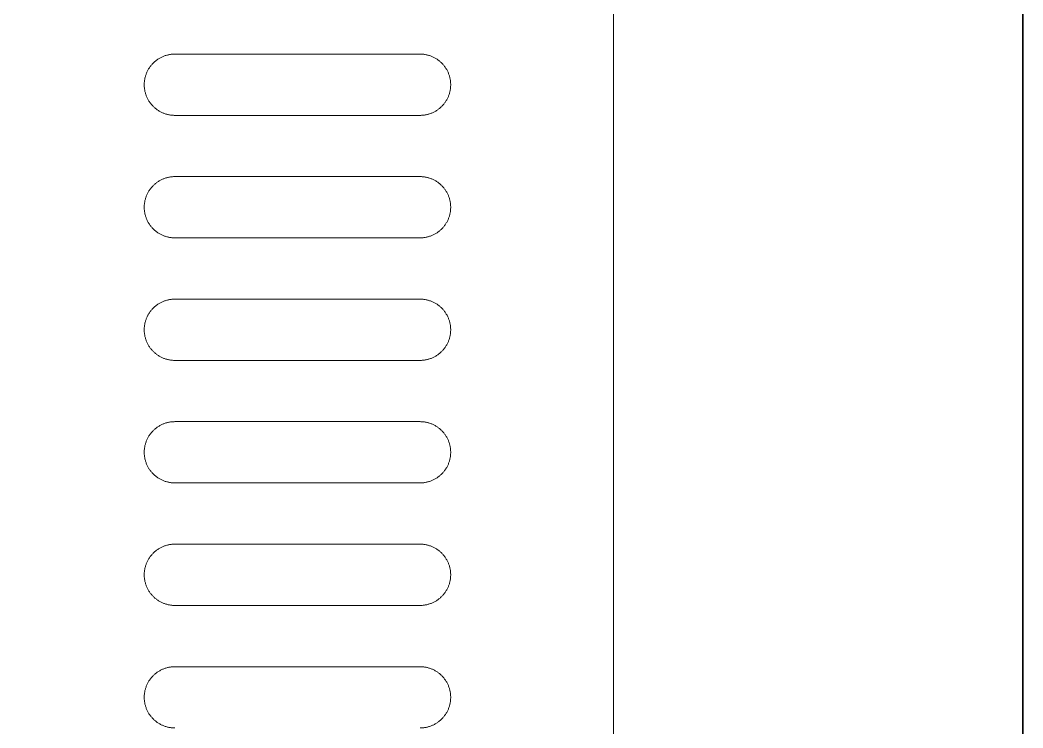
# Model space of a CAD drawing. Header units: millimetres. Extents: x -159872 to 386485, y -250577 to 158966.
# Drawn here: x 159342.6 to 159416.3, y 9089.1 to 9141.1 of the extents above; entities that cross this region are included whole.
import ezdxf

# ---------------------------------------------------------------- set-up
doc = ezdxf.new("R2010")
doc.units = ezdxf.units.MM
doc.header["$PDMODE"] = 1
doc.header["$PDSIZE"] = -2
doc.layers.get('0').update_dxf_attribs({"lineweight": 25})
doc.layers.add('LDS-equipment-kitchen equipment', color=3, linetype='Continuous', lineweight=13)

# ---------------------------------------------------------------- blocks, each defined once
blk = doc.blocks.new('Group-344')
at = {"layer": 'LDS-equipment-kitchen equipment'}
for points in [[(98712.687, 45306.623, 0), (98712.687, 45989.023, 0)], [(98680.487, 45596.073, 0), (98680.432, 45596.072, 0), (98680.377, 45596.07, 0), (98680.322, 45596.067, 0), (98680.267, 45596.062, 0), (98680.212, 45596.056, 0), (98680.157, 45596.049, 0), (98680.102, 45596.04, 0), (98680.048, 45596.03, 0), (98679.994, 45596.018, 0), (98679.94, 45596.006, 0), (98679.887, 45595.992, 0), (98679.834, 45595.976, 0), (98679.781, 45595.96, 0), (98679.729, 45595.942, 0), (98679.677, 45595.922, 0), (98679.626, 45595.902, 0), (98679.575, 45595.88, 0), (98679.525, 45595.857, 0), (98679.476, 45595.833, 0), (98679.427, 45595.807, 0), (98679.378, 45595.781, 0), (98679.33, 45595.753, 0), (98679.283, 45595.724, 0), (98679.237, 45595.694, 0), (98679.192, 45595.663, 0), (98679.147, 45595.63, 0), (98679.103, 45595.597, 0), (98679.06, 45595.562, 0), (98679.018, 45595.527, 0), (98678.976, 45595.49, 0), (98678.936, 45595.453, 0), (98678.896, 45595.414, 0), (98678.858, 45595.375, 0), (98678.82, 45595.334, 0), (98678.783, 45595.293, 0), (98678.748, 45595.251, 0), (98678.713, 45595.207, 0), (98678.68, 45595.163, 0), (98678.648, 45595.119, 0), (98678.616, 45595.073, 0), (98678.586, 45595.027, 0), (98678.557, 45594.98, 0), (98678.529, 45594.932, 0), (98678.503, 45594.884, 0), (98678.477, 45594.835, 0), (98678.453, 45594.785, 0), (98678.43, 45594.735, 0), (98678.408, 45594.684, 0), (98678.388, 45594.633, 0), (98678.369, 45594.581, 0), (98678.351, 45594.529, 0), (98678.334, 45594.476, 0), (98678.319, 45594.423, 0), (98678.305, 45594.37, 0), (98678.292, 45594.316, 0), (98678.28, 45594.262, 0), (98678.27, 45594.208, 0), (98678.262, 45594.153, 0), (98678.254, 45594.099, 0), (98678.248, 45594.044, 0), (98678.243, 45593.989, 0), (98678.24, 45593.934, 0), (98678.238, 45593.878, 0), (98678.237, 45593.823, 0)], [(98698.487, 45596.073, 0), (98680.487, 45596.073, 0)], [(98700.737, 45593.823, 0), (98700.737, 45593.878, 0), (98700.735, 45593.934, 0), (98700.731, 45593.989, 0), (98700.726, 45594.044, 0), (98700.72, 45594.099, 0), (98700.713, 45594.153, 0), (98700.704, 45594.208, 0), (98700.694, 45594.262, 0), (98700.683, 45594.316, 0), (98700.67, 45594.37, 0), (98700.656, 45594.423, 0), (98700.64, 45594.476, 0), (98700.624, 45594.529, 0), (98700.606, 45594.581, 0), (98700.586, 45594.633, 0), (98700.566, 45594.684, 0), (98700.544, 45594.735, 0), (98700.521, 45594.785, 0), (98700.497, 45594.835, 0), (98700.472, 45594.884, 0), (98700.445, 45594.932, 0), (98700.417, 45594.98, 0), (98700.388, 45595.027, 0), (98700.358, 45595.073, 0), (98700.327, 45595.119, 0), (98700.294, 45595.163, 0), (98700.261, 45595.207, 0), (98700.227, 45595.251, 0), (98700.191, 45595.293, 0), (98700.154, 45595.334, 0), (98700.117, 45595.375, 0), (98700.078, 45595.414, 0), (98700.039, 45595.453, 0), (98699.998, 45595.49, 0), (98699.957, 45595.527, 0), (98699.915, 45595.562, 0), (98699.872, 45595.597, 0), (98699.828, 45595.63, 0), (98699.783, 45595.663, 0), (98699.737, 45595.694, 0), (98699.691, 45595.724, 0), (98699.644, 45595.753, 0), (98699.596, 45595.781, 0), (98699.548, 45595.807, 0), (98699.499, 45595.833, 0), (98699.449, 45595.857, 0), (98699.399, 45595.88, 0), (98699.348, 45595.902, 0), (98699.297, 45595.922, 0), (98699.245, 45595.942, 0), (98699.193, 45595.96, 0), (98699.14, 45595.976, 0), (98699.087, 45595.992, 0), (98699.034, 45596.006, 0), (98698.98, 45596.018, 0), (98698.926, 45596.03, 0), (98698.872, 45596.04, 0), (98698.817, 45596.049, 0), (98698.763, 45596.056, 0), (98698.708, 45596.062, 0), (98698.653, 45596.067, 0), (98698.598, 45596.07, 0), (98698.542, 45596.072, 0), (98698.487, 45596.073, 0)], [(98678.237, 45593.823, 0), (98678.238, 45593.768, 0), (98678.24, 45593.713, 0), (98678.243, 45593.658, 0), (98678.248, 45593.603, 0), (98678.254, 45593.548, 0), (98678.262, 45593.493, 0), (98678.27, 45593.439, 0), (98678.28, 45593.384, 0), (98678.292, 45593.33, 0), (98678.305, 45593.276, 0), (98678.319, 45593.223, 0), (98678.334, 45593.17, 0), (98678.351, 45593.117, 0), (98678.369, 45593.065, 0), (98678.388, 45593.013, 0), (98678.408, 45592.962, 0), (98678.43, 45592.911, 0), (98678.453, 45592.861, 0), (98678.477, 45592.812, 0), (98678.503, 45592.763, 0), (98678.529, 45592.714, 0), (98678.557, 45592.666, 0), (98678.586, 45592.619, 0), (98678.616, 45592.573, 0), (98678.648, 45592.528, 0), (98678.68, 45592.483, 0), (98678.713, 45592.439, 0), (98678.748, 45592.396, 0), (98678.783, 45592.354, 0), (98678.82, 45592.312, 0), (98678.858, 45592.272, 0), (98678.896, 45592.232, 0), (98678.936, 45592.194, 0), (98678.976, 45592.156, 0), (98679.018, 45592.119, 0), (98679.06, 45592.084, 0), (98679.103, 45592.049, 0), (98679.147, 45592.016, 0), (98679.192, 45591.984, 0), (98679.237, 45591.952, 0), (98679.283, 45591.922, 0), (98679.33, 45591.893, 0), (98679.378, 45591.865, 0), (98679.427, 45591.839, 0), (98679.476, 45591.813, 0), (98679.525, 45591.789, 0), (98679.575, 45591.766, 0), (98679.626, 45591.744, 0), (98679.677, 45591.724, 0), (98679.729, 45591.705, 0), (98679.781, 45591.687, 0), (98679.834, 45591.67, 0), (98679.887, 45591.655, 0), (98679.94, 45591.641, 0), (98679.994, 45591.628, 0), (98680.048, 45591.616, 0), (98680.102, 45591.606, 0), (98680.157, 45591.598, 0), (98680.212, 45591.59, 0), (98680.267, 45591.584, 0), (98680.322, 45591.579, 0), (98680.377, 45591.576, 0), (98680.432, 45591.574, 0), (98680.487, 45591.573, 0)], [(98698.487, 45591.573, 0), (98698.542, 45591.574, 0), (98698.598, 45591.576, 0), (98698.653, 45591.579, 0), (98698.708, 45591.584, 0), (98698.763, 45591.59, 0), (98698.817, 45591.598, 0), (98698.872, 45591.606, 0), (98698.926, 45591.616, 0), (98698.98, 45591.628, 0), (98699.034, 45591.641, 0), (98699.087, 45591.655, 0), (98699.14, 45591.67, 0), (98699.193, 45591.687, 0), (98699.245, 45591.705, 0), (98699.297, 45591.724, 0), (98699.348, 45591.744, 0), (98699.399, 45591.766, 0), (98699.449, 45591.789, 0), (98699.499, 45591.813, 0), (98699.548, 45591.839, 0), (98699.596, 45591.865, 0), (98699.644, 45591.893, 0), (98699.691, 45591.922, 0), (98699.737, 45591.952, 0), (98699.783, 45591.984, 0), (98699.828, 45592.016, 0), (98699.872, 45592.049, 0), (98699.915, 45592.084, 0), (98699.957, 45592.119, 0), (98699.998, 45592.156, 0), (98700.039, 45592.194, 0), (98700.078, 45592.232, 0), (98700.117, 45592.272, 0), (98700.154, 45592.312, 0), (98700.191, 45592.354, 0), (98700.227, 45592.396, 0), (98700.261, 45592.439, 0), (98700.294, 45592.483, 0), (98700.327, 45592.528, 0), (98700.358, 45592.573, 0), (98700.388, 45592.619, 0), (98700.417, 45592.666, 0), (98700.445, 45592.714, 0), (98700.472, 45592.763, 0), (98700.497, 45592.812, 0), (98700.521, 45592.861, 0), (98700.544, 45592.911, 0), (98700.566, 45592.962, 0), (98700.586, 45593.013, 0), (98700.606, 45593.065, 0), (98700.624, 45593.117, 0), (98700.64, 45593.17, 0), (98700.656, 45593.223, 0), (98700.67, 45593.276, 0), (98700.683, 45593.33, 0), (98700.694, 45593.384, 0), (98700.704, 45593.439, 0), (98700.713, 45593.493, 0), (98700.72, 45593.548, 0), (98700.726, 45593.603, 0), (98700.731, 45593.658, 0), (98700.735, 45593.713, 0), (98700.737, 45593.768, 0), (98700.737, 45593.823, 0)], [(98698.487, 45591.573, 0), (98680.487, 45591.573, 0)], [(98680.487, 45587.073, 0), (98680.432, 45587.072, 0), (98680.377, 45587.07, 0), (98680.322, 45587.067, 0), (98680.267, 45587.062, 0), (98680.212, 45587.056, 0), (98680.157, 45587.049, 0), (98680.102, 45587.04, 0), (98680.048, 45587.03, 0), (98679.994, 45587.018, 0), (98679.94, 45587.006, 0), (98679.887, 45586.992, 0), (98679.834, 45586.976, 0), (98679.781, 45586.96, 0), (98679.729, 45586.942, 0), (98679.677, 45586.922, 0), (98679.626, 45586.902, 0), (98679.575, 45586.88, 0), (98679.525, 45586.857, 0), (98679.476, 45586.833, 0), (98679.427, 45586.807, 0), (98679.378, 45586.781, 0), (98679.33, 45586.753, 0), (98679.283, 45586.724, 0), (98679.237, 45586.694, 0), (98679.192, 45586.663, 0), (98679.147, 45586.63, 0), (98679.103, 45586.597, 0), (98679.06, 45586.562, 0), (98679.018, 45586.527, 0), (98678.976, 45586.49, 0), (98678.936, 45586.453, 0), (98678.896, 45586.414, 0), (98678.858, 45586.375, 0), (98678.82, 45586.334, 0), (98678.783, 45586.293, 0), (98678.748, 45586.251, 0), (98678.713, 45586.207, 0), (98678.68, 45586.163, 0), (98678.648, 45586.119, 0), (98678.616, 45586.073, 0), (98678.586, 45586.027, 0), (98678.557, 45585.98, 0), (98678.529, 45585.932, 0), (98678.503, 45585.884, 0), (98678.477, 45585.835, 0), (98678.453, 45585.785, 0), (98678.43, 45585.735, 0), (98678.408, 45585.684, 0), (98678.388, 45585.633, 0), (98678.369, 45585.581, 0), (98678.351, 45585.529, 0), (98678.334, 45585.476, 0), (98678.319, 45585.423, 0), (98678.305, 45585.37, 0), (98678.292, 45585.316, 0), (98678.28, 45585.262, 0), (98678.27, 45585.208, 0), (98678.262, 45585.153, 0), (98678.254, 45585.099, 0), (98678.248, 45585.044, 0), (98678.243, 45584.989, 0), (98678.24, 45584.934, 0), (98678.238, 45584.878, 0), (98678.237, 45584.823, 0)], [(98698.487, 45587.073, 0), (98680.487, 45587.073, 0)], [(98700.737, 45584.823, 0), (98700.737, 45584.878, 0), (98700.735, 45584.934, 0), (98700.731, 45584.989, 0), (98700.726, 45585.044, 0), (98700.72, 45585.099, 0), (98700.713, 45585.153, 0), (98700.704, 45585.208, 0), (98700.694, 45585.262, 0), (98700.683, 45585.316, 0), (98700.67, 45585.37, 0), (98700.656, 45585.423, 0), (98700.64, 45585.476, 0), (98700.624, 45585.529, 0), (98700.606, 45585.581, 0), (98700.586, 45585.633, 0), (98700.566, 45585.684, 0), (98700.544, 45585.735, 0), (98700.521, 45585.785, 0), (98700.497, 45585.835, 0), (98700.472, 45585.884, 0), (98700.445, 45585.932, 0), (98700.417, 45585.98, 0), (98700.388, 45586.027, 0), (98700.358, 45586.073, 0), (98700.327, 45586.119, 0), (98700.294, 45586.163, 0), (98700.261, 45586.207, 0), (98700.227, 45586.251, 0), (98700.191, 45586.293, 0), (98700.154, 45586.334, 0), (98700.117, 45586.375, 0), (98700.078, 45586.414, 0), (98700.039, 45586.453, 0), (98699.998, 45586.49, 0), (98699.957, 45586.527, 0), (98699.915, 45586.562, 0), (98699.872, 45586.597, 0), (98699.828, 45586.63, 0), (98699.783, 45586.663, 0), (98699.737, 45586.694, 0), (98699.691, 45586.724, 0), (98699.644, 45586.753, 0), (98699.596, 45586.781, 0), (98699.548, 45586.807, 0), (98699.499, 45586.833, 0), (98699.449, 45586.857, 0), (98699.399, 45586.88, 0), (98699.348, 45586.902, 0), (98699.297, 45586.922, 0), (98699.245, 45586.942, 0), (98699.193, 45586.96, 0), (98699.14, 45586.976, 0), (98699.087, 45586.992, 0), (98699.034, 45587.006, 0), (98698.98, 45587.018, 0), (98698.926, 45587.03, 0), (98698.872, 45587.04, 0), (98698.817, 45587.049, 0), (98698.763, 45587.056, 0), (98698.708, 45587.062, 0), (98698.653, 45587.067, 0), (98698.598, 45587.07, 0), (98698.542, 45587.072, 0), (98698.487, 45587.073, 0)], [(98678.237, 45584.823, 0), (98678.238, 45584.768, 0), (98678.24, 45584.713, 0), (98678.243, 45584.658, 0), (98678.248, 45584.603, 0), (98678.254, 45584.548, 0), (98678.262, 45584.493, 0), (98678.27, 45584.438, 0), (98678.28, 45584.384, 0), (98678.292, 45584.33, 0), (98678.305, 45584.276, 0), (98678.319, 45584.223, 0), (98678.334, 45584.17, 0), (98678.351, 45584.117, 0), (98678.369, 45584.065, 0), (98678.388, 45584.013, 0), (98678.408, 45583.962, 0), (98678.43, 45583.911, 0), (98678.453, 45583.861, 0), (98678.477, 45583.811, 0), (98678.503, 45583.762, 0), (98678.529, 45583.714, 0), (98678.557, 45583.666, 0), (98678.586, 45583.619, 0), (98678.616, 45583.573, 0), (98678.648, 45583.528, 0), (98678.68, 45583.483, 0), (98678.713, 45583.439, 0), (98678.748, 45583.396, 0), (98678.783, 45583.353, 0), (98678.82, 45583.312, 0), (98678.858, 45583.272, 0), (98678.896, 45583.232, 0), (98678.936, 45583.194, 0), (98678.976, 45583.156, 0), (98679.018, 45583.119, 0), (98679.06, 45583.084, 0), (98679.103, 45583.049, 0), (98679.147, 45583.016, 0), (98679.192, 45582.984, 0), (98679.237, 45582.952, 0), (98679.283, 45582.922, 0), (98679.33, 45582.893, 0), (98679.378, 45582.865, 0), (98679.427, 45582.839, 0), (98679.476, 45582.813, 0), (98679.525, 45582.789, 0), (98679.575, 45582.766, 0), (98679.626, 45582.744, 0), (98679.677, 45582.724, 0), (98679.729, 45582.705, 0), (98679.781, 45582.687, 0), (98679.834, 45582.67, 0), (98679.887, 45582.655, 0), (98679.94, 45582.641, 0), (98679.994, 45582.628, 0), (98680.048, 45582.616, 0), (98680.102, 45582.606, 0), (98680.157, 45582.597, 0), (98680.212, 45582.59, 0), (98680.267, 45582.584, 0), (98680.322, 45582.579, 0), (98680.377, 45582.576, 0), (98680.432, 45582.574, 0), (98680.487, 45582.573, 0)], [(98698.487, 45582.573, 0), (98698.542, 45582.574, 0), (98698.598, 45582.576, 0), (98698.653, 45582.579, 0), (98698.708, 45582.584, 0), (98698.763, 45582.59, 0), (98698.817, 45582.597, 0), (98698.872, 45582.606, 0), (98698.926, 45582.616, 0), (98698.98, 45582.628, 0), (98699.034, 45582.641, 0), (98699.087, 45582.655, 0), (98699.14, 45582.67, 0), (98699.193, 45582.687, 0), (98699.245, 45582.705, 0), (98699.297, 45582.724, 0), (98699.348, 45582.744, 0), (98699.399, 45582.766, 0), (98699.449, 45582.789, 0), (98699.499, 45582.813, 0), (98699.548, 45582.839, 0), (98699.596, 45582.865, 0), (98699.644, 45582.893, 0), (98699.691, 45582.922, 0), (98699.737, 45582.952, 0), (98699.783, 45582.984, 0), (98699.828, 45583.016, 0), (98699.872, 45583.049, 0), (98699.915, 45583.084, 0), (98699.957, 45583.119, 0), (98699.998, 45583.156, 0), (98700.039, 45583.194, 0), (98700.078, 45583.232, 0), (98700.117, 45583.272, 0), (98700.154, 45583.312, 0), (98700.191, 45583.353, 0), (98700.227, 45583.396, 0), (98700.261, 45583.439, 0), (98700.294, 45583.483, 0), (98700.327, 45583.528, 0), (98700.358, 45583.573, 0), (98700.388, 45583.619, 0), (98700.417, 45583.666, 0), (98700.445, 45583.714, 0), (98700.472, 45583.762, 0), (98700.497, 45583.811, 0), (98700.521, 45583.861, 0), (98700.544, 45583.911, 0), (98700.566, 45583.962, 0), (98700.586, 45584.013, 0), (98700.606, 45584.065, 0), (98700.624, 45584.117, 0), (98700.64, 45584.17, 0), (98700.656, 45584.223, 0), (98700.67, 45584.276, 0), (98700.683, 45584.33, 0), (98700.694, 45584.384, 0), (98700.704, 45584.438, 0), (98700.713, 45584.493, 0), (98700.72, 45584.548, 0), (98700.726, 45584.603, 0), (98700.731, 45584.658, 0), (98700.735, 45584.713, 0), (98700.737, 45584.768, 0), (98700.737, 45584.823, 0)], [(98698.487, 45582.573, 0), (98680.487, 45582.573, 0)], [(98680.487, 45578.073, 0), (98680.432, 45578.073, 0), (98680.377, 45578.07, 0), (98680.322, 45578.067, 0), (98680.267, 45578.062, 0), (98680.212, 45578.056, 0), (98680.157, 45578.049, 0), (98680.102, 45578.04, 0), (98680.048, 45578.03, 0), (98679.994, 45578.019, 0), (98679.94, 45578.006, 0), (98679.887, 45577.992, 0), (98679.834, 45577.976, 0), (98679.781, 45577.96, 0), (98679.729, 45577.942, 0), (98679.677, 45577.922, 0), (98679.626, 45577.902, 0), (98679.575, 45577.88, 0), (98679.525, 45577.857, 0), (98679.476, 45577.833, 0), (98679.427, 45577.808, 0), (98679.378, 45577.781, 0), (98679.33, 45577.753, 0), (98679.283, 45577.724, 0), (98679.237, 45577.694, 0), (98679.192, 45577.663, 0), (98679.147, 45577.63, 0), (98679.103, 45577.597, 0), (98679.06, 45577.562, 0), (98679.018, 45577.527, 0), (98678.976, 45577.49, 0), (98678.936, 45577.453, 0), (98678.896, 45577.414, 0), (98678.858, 45577.375, 0), (98678.82, 45577.334, 0), (98678.783, 45577.293, 0), (98678.748, 45577.251, 0), (98678.713, 45577.207, 0), (98678.68, 45577.164, 0), (98678.648, 45577.119, 0), (98678.616, 45577.073, 0), (98678.586, 45577.027, 0), (98678.557, 45576.98, 0), (98678.529, 45576.932, 0), (98678.503, 45576.884, 0), (98678.477, 45576.835, 0), (98678.453, 45576.785, 0), (98678.43, 45576.735, 0), (98678.408, 45576.684, 0), (98678.388, 45576.633, 0), (98678.369, 45576.581, 0), (98678.351, 45576.529, 0), (98678.334, 45576.476, 0), (98678.319, 45576.423, 0), (98678.305, 45576.37, 0), (98678.292, 45576.316, 0), (98678.28, 45576.262, 0), (98678.27, 45576.208, 0), (98678.262, 45576.153, 0), (98678.254, 45576.099, 0), (98678.248, 45576.044, 0), (98678.243, 45575.989, 0), (98678.24, 45575.934, 0), (98678.238, 45575.878, 0), (98678.237, 45575.823, 0)], [(98698.487, 45578.073, 0), (98680.487, 45578.073, 0)], [(98700.737, 45575.823, 0), (98700.737, 45575.878, 0), (98700.735, 45575.934, 0), (98700.731, 45575.989, 0), (98700.726, 45576.044, 0), (98700.72, 45576.099, 0), (98700.713, 45576.153, 0), (98700.704, 45576.208, 0), (98700.694, 45576.262, 0), (98700.683, 45576.316, 0), (98700.67, 45576.37, 0), (98700.656, 45576.423, 0), (98700.64, 45576.476, 0), (98700.624, 45576.529, 0), (98700.606, 45576.581, 0), (98700.586, 45576.633, 0), (98700.566, 45576.684, 0), (98700.544, 45576.735, 0), (98700.521, 45576.785, 0), (98700.497, 45576.835, 0), (98700.472, 45576.884, 0), (98700.445, 45576.932, 0), (98700.417, 45576.98, 0), (98700.388, 45577.027, 0), (98700.358, 45577.073, 0), (98700.327, 45577.119, 0), (98700.294, 45577.164, 0), (98700.261, 45577.207, 0), (98700.227, 45577.251, 0), (98700.191, 45577.293, 0), (98700.154, 45577.334, 0), (98700.117, 45577.375, 0), (98700.078, 45577.414, 0), (98700.039, 45577.453, 0), (98699.998, 45577.49, 0), (98699.957, 45577.527, 0), (98699.915, 45577.562, 0), (98699.872, 45577.597, 0), (98699.828, 45577.63, 0), (98699.783, 45577.663, 0), (98699.737, 45577.694, 0), (98699.691, 45577.724, 0), (98699.644, 45577.753, 0), (98699.596, 45577.781, 0), (98699.548, 45577.808, 0), (98699.499, 45577.833, 0), (98699.449, 45577.857, 0), (98699.399, 45577.88, 0), (98699.348, 45577.902, 0), (98699.297, 45577.922, 0), (98699.245, 45577.942, 0), (98699.193, 45577.96, 0), (98699.14, 45577.976, 0), (98699.087, 45577.992, 0), (98699.034, 45578.006, 0), (98698.98, 45578.019, 0), (98698.926, 45578.03, 0), (98698.872, 45578.04, 0), (98698.817, 45578.049, 0), (98698.763, 45578.056, 0), (98698.708, 45578.062, 0), (98698.653, 45578.067, 0), (98698.598, 45578.07, 0), (98698.542, 45578.073, 0), (98698.487, 45578.073, 0)], [(98678.237, 45575.823, 0), (98678.238, 45575.768, 0), (98678.24, 45575.713, 0), (98678.243, 45575.658, 0), (98678.248, 45575.603, 0), (98678.254, 45575.548, 0), (98678.262, 45575.493, 0), (98678.27, 45575.439, 0), (98678.28, 45575.384, 0), (98678.292, 45575.33, 0), (98678.305, 45575.276, 0), (98678.319, 45575.223, 0), (98678.334, 45575.17, 0), (98678.351, 45575.117, 0), (98678.369, 45575.065, 0), (98678.388, 45575.013, 0), (98678.408, 45574.962, 0), (98678.43, 45574.911, 0), (98678.453, 45574.861, 0), (98678.477, 45574.812, 0), (98678.503, 45574.763, 0), (98678.529, 45574.714, 0), (98678.557, 45574.666, 0), (98678.586, 45574.619, 0), (98678.616, 45574.573, 0), (98678.648, 45574.528, 0), (98678.68, 45574.483, 0), (98678.713, 45574.439, 0), (98678.748, 45574.396, 0), (98678.783, 45574.354, 0), (98678.82, 45574.312, 0), (98678.858, 45574.272, 0), (98678.896, 45574.232, 0), (98678.936, 45574.194, 0), (98678.976, 45574.156, 0), (98679.018, 45574.119, 0), (98679.06, 45574.084, 0), (98679.103, 45574.049, 0), (98679.147, 45574.016, 0), (98679.192, 45573.984, 0), (98679.237, 45573.952, 0), (98679.283, 45573.922, 0), (98679.33, 45573.893, 0), (98679.378, 45573.865, 0), (98679.427, 45573.839, 0), (98679.476, 45573.813, 0), (98679.525, 45573.789, 0), (98679.575, 45573.766, 0), (98679.626, 45573.744, 0), (98679.677, 45573.724, 0), (98679.729, 45573.705, 0), (98679.781, 45573.687, 0), (98679.834, 45573.67, 0), (98679.887, 45573.655, 0), (98679.94, 45573.641, 0), (98679.994, 45573.628, 0), (98680.048, 45573.616, 0), (98680.102, 45573.606, 0), (98680.157, 45573.598, 0), (98680.212, 45573.59, 0), (98680.267, 45573.584, 0), (98680.322, 45573.579, 0), (98680.377, 45573.576, 0), (98680.432, 45573.574, 0), (98680.487, 45573.573, 0)], [(98698.487, 45573.573, 0), (98698.542, 45573.574, 0), (98698.598, 45573.576, 0), (98698.653, 45573.579, 0), (98698.708, 45573.584, 0), (98698.763, 45573.59, 0), (98698.817, 45573.598, 0), (98698.872, 45573.606, 0), (98698.926, 45573.616, 0), (98698.98, 45573.628, 0), (98699.034, 45573.641, 0), (98699.087, 45573.655, 0), (98699.14, 45573.67, 0), (98699.193, 45573.687, 0), (98699.245, 45573.705, 0), (98699.297, 45573.724, 0), (98699.348, 45573.744, 0), (98699.399, 45573.766, 0), (98699.449, 45573.789, 0), (98699.499, 45573.813, 0), (98699.548, 45573.839, 0), (98699.596, 45573.865, 0), (98699.644, 45573.893, 0), (98699.691, 45573.922, 0), (98699.737, 45573.952, 0), (98699.783, 45573.984, 0), (98699.828, 45574.016, 0), (98699.872, 45574.049, 0), (98699.915, 45574.084, 0), (98699.957, 45574.119, 0), (98699.998, 45574.156, 0), (98700.039, 45574.194, 0), (98700.078, 45574.232, 0), (98700.117, 45574.272, 0), (98700.154, 45574.312, 0), (98700.191, 45574.354, 0), (98700.227, 45574.396, 0), (98700.261, 45574.439, 0), (98700.294, 45574.483, 0), (98700.327, 45574.528, 0), (98700.358, 45574.573, 0), (98700.388, 45574.619, 0), (98700.417, 45574.666, 0), (98700.445, 45574.714, 0), (98700.472, 45574.763, 0), (98700.497, 45574.812, 0), (98700.521, 45574.861, 0), (98700.544, 45574.911, 0), (98700.566, 45574.962, 0), (98700.586, 45575.013, 0), (98700.606, 45575.065, 0), (98700.624, 45575.117, 0), (98700.64, 45575.17, 0), (98700.656, 45575.223, 0), (98700.67, 45575.276, 0), (98700.683, 45575.33, 0), (98700.694, 45575.384, 0), (98700.704, 45575.439, 0), (98700.713, 45575.493, 0), (98700.72, 45575.548, 0), (98700.726, 45575.603, 0), (98700.731, 45575.658, 0), (98700.735, 45575.713, 0), (98700.737, 45575.768, 0), (98700.737, 45575.823, 0)], [(98698.487, 45573.573, 0), (98680.487, 45573.573, 0)], [(98680.487, 45569.073, 0), (98680.432, 45569.072, 0), (98680.377, 45569.07, 0), (98680.322, 45569.067, 0), (98680.267, 45569.062, 0), (98680.212, 45569.056, 0), (98680.157, 45569.049, 0), (98680.102, 45569.04, 0), (98680.048, 45569.03, 0), (98679.994, 45569.018, 0), (98679.94, 45569.006, 0), (98679.887, 45568.992, 0), (98679.834, 45568.976, 0), (98679.781, 45568.96, 0), (98679.729, 45568.942, 0), (98679.677, 45568.922, 0), (98679.626, 45568.902, 0), (98679.575, 45568.88, 0), (98679.525, 45568.857, 0), (98679.476, 45568.833, 0), (98679.427, 45568.807, 0), (98679.378, 45568.781, 0), (98679.33, 45568.753, 0), (98679.283, 45568.724, 0), (98679.237, 45568.694, 0), (98679.192, 45568.663, 0), (98679.147, 45568.63, 0), (98679.103, 45568.597, 0), (98679.06, 45568.562, 0), (98679.018, 45568.527, 0), (98678.976, 45568.49, 0), (98678.936, 45568.453, 0), (98678.896, 45568.414, 0), (98678.858, 45568.375, 0), (98678.82, 45568.334, 0), (98678.783, 45568.293, 0), (98678.748, 45568.251, 0), (98678.713, 45568.207, 0), (98678.68, 45568.163, 0), (98678.648, 45568.119, 0), (98678.616, 45568.073, 0), (98678.586, 45568.027, 0), (98678.557, 45567.98, 0), (98678.529, 45567.932, 0), (98678.503, 45567.884, 0), (98678.477, 45567.835, 0), (98678.453, 45567.785, 0), (98678.43, 45567.735, 0), (98678.408, 45567.684, 0), (98678.388, 45567.633, 0), (98678.369, 45567.581, 0), (98678.351, 45567.529, 0), (98678.334, 45567.476, 0), (98678.319, 45567.423, 0), (98678.305, 45567.37, 0), (98678.292, 45567.316, 0), (98678.28, 45567.262, 0), (98678.27, 45567.208, 0), (98678.262, 45567.153, 0), (98678.254, 45567.099, 0), (98678.248, 45567.044, 0), (98678.243, 45566.989, 0), (98678.24, 45566.934, 0), (98678.238, 45566.878, 0), (98678.237, 45566.823, 0)], [(98698.487, 45569.073, 0), (98680.487, 45569.073, 0)], [(98700.737, 45566.823, 0), (98700.737, 45566.878, 0), (98700.735, 45566.934, 0), (98700.731, 45566.989, 0), (98700.726, 45567.044, 0), (98700.72, 45567.099, 0), (98700.713, 45567.153, 0), (98700.704, 45567.208, 0), (98700.694, 45567.262, 0), (98700.683, 45567.316, 0), (98700.67, 45567.37, 0), (98700.656, 45567.423, 0), (98700.64, 45567.476, 0), (98700.624, 45567.529, 0), (98700.606, 45567.581, 0), (98700.586, 45567.633, 0), (98700.566, 45567.684, 0), (98700.544, 45567.735, 0), (98700.521, 45567.785, 0), (98700.497, 45567.835, 0), (98700.472, 45567.884, 0), (98700.445, 45567.932, 0), (98700.417, 45567.98, 0), (98700.388, 45568.027, 0), (98700.358, 45568.073, 0), (98700.327, 45568.119, 0), (98700.294, 45568.163, 0), (98700.261, 45568.207, 0), (98700.227, 45568.251, 0), (98700.191, 45568.293, 0), (98700.154, 45568.334, 0), (98700.117, 45568.375, 0), (98700.078, 45568.414, 0), (98700.039, 45568.453, 0), (98699.998, 45568.49, 0), (98699.957, 45568.527, 0), (98699.915, 45568.562, 0), (98699.872, 45568.597, 0), (98699.828, 45568.63, 0), (98699.783, 45568.663, 0), (98699.737, 45568.694, 0), (98699.691, 45568.724, 0), (98699.644, 45568.753, 0), (98699.596, 45568.781, 0), (98699.548, 45568.807, 0), (98699.499, 45568.833, 0), (98699.449, 45568.857, 0), (98699.399, 45568.88, 0), (98699.348, 45568.902, 0), (98699.297, 45568.922, 0), (98699.245, 45568.942, 0), (98699.193, 45568.96, 0), (98699.14, 45568.976, 0), (98699.087, 45568.992, 0), (98699.034, 45569.006, 0), (98698.98, 45569.018, 0), (98698.926, 45569.03, 0), (98698.872, 45569.04, 0), (98698.817, 45569.049, 0), (98698.763, 45569.056, 0), (98698.708, 45569.062, 0), (98698.653, 45569.067, 0), (98698.598, 45569.07, 0), (98698.542, 45569.072, 0), (98698.487, 45569.073, 0)], [(98678.237, 45566.823, 0), (98678.238, 45566.768, 0), (98678.24, 45566.713, 0), (98678.243, 45566.658, 0), (98678.248, 45566.603, 0), (98678.254, 45566.548, 0), (98678.262, 45566.493, 0), (98678.27, 45566.438, 0), (98678.28, 45566.384, 0), (98678.292, 45566.33, 0), (98678.305, 45566.276, 0), (98678.319, 45566.223, 0), (98678.334, 45566.17, 0), (98678.351, 45566.117, 0), (98678.369, 45566.065, 0), (98678.388, 45566.013, 0), (98678.408, 45565.962, 0), (98678.43, 45565.911, 0), (98678.453, 45565.861, 0), (98678.477, 45565.812, 0), (98678.503, 45565.763, 0), (98678.529, 45565.714, 0), (98678.557, 45565.666, 0), (98678.586, 45565.619, 0), (98678.616, 45565.573, 0), (98678.648, 45565.528, 0), (98678.68, 45565.483, 0), (98678.713, 45565.439, 0), (98678.748, 45565.396, 0), (98678.783, 45565.354, 0), (98678.82, 45565.312, 0), (98678.858, 45565.272, 0), (98678.896, 45565.232, 0), (98678.936, 45565.194, 0), (98678.976, 45565.156, 0), (98679.018, 45565.119, 0), (98679.06, 45565.084, 0), (98679.103, 45565.049, 0), (98679.147, 45565.016, 0), (98679.192, 45564.984, 0), (98679.237, 45564.952, 0), (98679.283, 45564.922, 0), (98679.33, 45564.893, 0), (98679.378, 45564.865, 0), (98679.427, 45564.839, 0), (98679.476, 45564.813, 0), (98679.525, 45564.789, 0), (98679.575, 45564.766, 0), (98679.626, 45564.744, 0), (98679.677, 45564.724, 0), (98679.729, 45564.705, 0), (98679.781, 45564.687, 0), (98679.834, 45564.67, 0), (98679.887, 45564.655, 0), (98679.94, 45564.641, 0), (98679.994, 45564.628, 0), (98680.048, 45564.616, 0), (98680.102, 45564.606, 0), (98680.157, 45564.597, 0), (98680.212, 45564.59, 0), (98680.267, 45564.584, 0), (98680.322, 45564.579, 0), (98680.377, 45564.576, 0), (98680.432, 45564.574, 0), (98680.487, 45564.573, 0)], [(98698.487, 45564.573, 0), (98698.542, 45564.574, 0), (98698.598, 45564.576, 0), (98698.653, 45564.579, 0), (98698.708, 45564.584, 0), (98698.763, 45564.59, 0), (98698.817, 45564.597, 0), (98698.872, 45564.606, 0), (98698.926, 45564.616, 0), (98698.98, 45564.628, 0), (98699.034, 45564.641, 0), (98699.087, 45564.655, 0), (98699.14, 45564.67, 0), (98699.193, 45564.687, 0), (98699.245, 45564.705, 0), (98699.297, 45564.724, 0), (98699.348, 45564.744, 0), (98699.399, 45564.766, 0), (98699.449, 45564.789, 0), (98699.499, 45564.813, 0), (98699.548, 45564.839, 0), (98699.596, 45564.865, 0), (98699.644, 45564.893, 0), (98699.691, 45564.922, 0), (98699.737, 45564.952, 0), (98699.783, 45564.984, 0), (98699.828, 45565.016, 0), (98699.872, 45565.049, 0), (98699.915, 45565.084, 0), (98699.957, 45565.119, 0), (98699.998, 45565.156, 0), (98700.039, 45565.194, 0), (98700.078, 45565.232, 0), (98700.117, 45565.272, 0), (98700.154, 45565.312, 0), (98700.191, 45565.354, 0), (98700.227, 45565.396, 0), (98700.261, 45565.439, 0), (98700.294, 45565.483, 0), (98700.327, 45565.528, 0), (98700.358, 45565.573, 0), (98700.388, 45565.619, 0), (98700.417, 45565.666, 0), (98700.445, 45565.714, 0), (98700.472, 45565.763, 0), (98700.497, 45565.812, 0), (98700.521, 45565.861, 0), (98700.544, 45565.911, 0), (98700.566, 45565.962, 0), (98700.586, 45566.013, 0), (98700.606, 45566.065, 0), (98700.624, 45566.117, 0), (98700.64, 45566.17, 0), (98700.656, 45566.223, 0), (98700.67, 45566.276, 0), (98700.683, 45566.33, 0), (98700.694, 45566.384, 0), (98700.704, 45566.438, 0), (98700.713, 45566.493, 0), (98700.72, 45566.548, 0), (98700.726, 45566.603, 0), (98700.731, 45566.658, 0), (98700.735, 45566.713, 0), (98700.737, 45566.768, 0), (98700.737, 45566.823, 0)], [(98698.487, 45564.573, 0), (98680.487, 45564.573, 0)], [(98680.487, 45560.073, 0), (98680.432, 45560.072, 0), (98680.377, 45560.07, 0), (98680.322, 45560.067, 0), (98680.267, 45560.062, 0), (98680.212, 45560.056, 0), (98680.157, 45560.049, 0), (98680.102, 45560.04, 0), (98680.048, 45560.03, 0), (98679.994, 45560.018, 0), (98679.94, 45560.006, 0), (98679.887, 45559.992, 0), (98679.834, 45559.976, 0), (98679.781, 45559.96, 0), (98679.729, 45559.942, 0), (98679.677, 45559.922, 0), (98679.626, 45559.902, 0), (98679.575, 45559.88, 0), (98679.525, 45559.857, 0), (98679.476, 45559.833, 0), (98679.427, 45559.807, 0), (98679.378, 45559.781, 0), (98679.33, 45559.753, 0), (98679.283, 45559.724, 0), (98679.237, 45559.694, 0), (98679.192, 45559.663, 0), (98679.147, 45559.63, 0), (98679.103, 45559.597, 0), (98679.06, 45559.562, 0), (98679.018, 45559.527, 0), (98678.976, 45559.49, 0), (98678.936, 45559.453, 0), (98678.896, 45559.414, 0), (98678.858, 45559.375, 0), (98678.82, 45559.334, 0), (98678.783, 45559.293, 0), (98678.748, 45559.25, 0), (98678.713, 45559.207, 0), (98678.68, 45559.163, 0), (98678.648, 45559.119, 0), (98678.616, 45559.073, 0), (98678.586, 45559.027, 0), (98678.557, 45558.98, 0), (98678.529, 45558.932, 0), (98678.503, 45558.884, 0), (98678.477, 45558.835, 0), (98678.453, 45558.785, 0), (98678.43, 45558.735, 0), (98678.408, 45558.684, 0), (98678.388, 45558.633, 0), (98678.369, 45558.581, 0), (98678.351, 45558.529, 0), (98678.334, 45558.476, 0), (98678.319, 45558.423, 0), (98678.305, 45558.37, 0), (98678.292, 45558.316, 0), (98678.28, 45558.262, 0), (98678.27, 45558.208, 0), (98678.262, 45558.153, 0), (98678.254, 45558.099, 0), (98678.248, 45558.044, 0), (98678.243, 45557.989, 0), (98678.24, 45557.934, 0), (98678.238, 45557.878, 0), (98678.237, 45557.823, 0)], [(98698.487, 45560.073, 0), (98680.487, 45560.073, 0)], [(98700.737, 45557.823, 0), (98700.737, 45557.878, 0), (98700.735, 45557.934, 0), (98700.731, 45557.989, 0), (98700.726, 45558.044, 0), (98700.72, 45558.099, 0), (98700.713, 45558.153, 0), (98700.704, 45558.208, 0), (98700.694, 45558.262, 0), (98700.683, 45558.316, 0), (98700.67, 45558.37, 0), (98700.656, 45558.423, 0), (98700.64, 45558.476, 0), (98700.624, 45558.529, 0), (98700.606, 45558.581, 0), (98700.586, 45558.633, 0), (98700.566, 45558.684, 0), (98700.544, 45558.735, 0), (98700.521, 45558.785, 0), (98700.497, 45558.835, 0), (98700.472, 45558.884, 0), (98700.445, 45558.932, 0), (98700.417, 45558.98, 0), (98700.388, 45559.027, 0), (98700.358, 45559.073, 0), (98700.327, 45559.119, 0), (98700.294, 45559.163, 0), (98700.261, 45559.207, 0), (98700.227, 45559.25, 0), (98700.191, 45559.293, 0), (98700.154, 45559.334, 0), (98700.117, 45559.375, 0), (98700.078, 45559.414, 0), (98700.039, 45559.453, 0), (98699.998, 45559.49, 0), (98699.957, 45559.527, 0), (98699.915, 45559.562, 0), (98699.872, 45559.597, 0), (98699.828, 45559.63, 0), (98699.783, 45559.663, 0), (98699.737, 45559.694, 0), (98699.691, 45559.724, 0), (98699.644, 45559.753, 0), (98699.596, 45559.781, 0), (98699.548, 45559.807, 0), (98699.499, 45559.833, 0), (98699.449, 45559.857, 0), (98699.399, 45559.88, 0), (98699.348, 45559.902, 0), (98699.297, 45559.922, 0), (98699.245, 45559.942, 0), (98699.193, 45559.96, 0), (98699.14, 45559.976, 0), (98699.087, 45559.992, 0), (98699.034, 45560.006, 0), (98698.98, 45560.018, 0), (98698.926, 45560.03, 0), (98698.872, 45560.04, 0), (98698.817, 45560.049, 0), (98698.763, 45560.056, 0), (98698.708, 45560.062, 0), (98698.653, 45560.067, 0), (98698.598, 45560.07, 0), (98698.542, 45560.072, 0), (98698.487, 45560.073, 0)], [(98678.237, 45557.823, 0), (98678.238, 45557.768, 0), (98678.24, 45557.713, 0), (98678.243, 45557.658, 0), (98678.248, 45557.603, 0), (98678.254, 45557.548, 0), (98678.262, 45557.493, 0), (98678.27, 45557.438, 0), (98678.28, 45557.384, 0), (98678.292, 45557.33, 0), (98678.305, 45557.276, 0), (98678.319, 45557.223, 0), (98678.334, 45557.17, 0), (98678.351, 45557.117, 0), (98678.369, 45557.065, 0), (98678.388, 45557.013, 0), (98678.408, 45556.962, 0), (98678.43, 45556.911, 0), (98678.453, 45556.861, 0), (98678.477, 45556.811, 0), (98678.503, 45556.762, 0), (98678.529, 45556.714, 0), (98678.557, 45556.666, 0), (98678.586, 45556.619, 0), (98678.616, 45556.573, 0), (98678.648, 45556.528, 0), (98678.68, 45556.483, 0), (98678.713, 45556.439, 0), (98678.748, 45556.396, 0), (98678.783, 45556.353, 0), (98678.82, 45556.312, 0), (98678.858, 45556.272, 0), (98678.896, 45556.232, 0), (98678.936, 45556.194, 0), (98678.976, 45556.156, 0), (98679.018, 45556.119, 0), (98679.06, 45556.084, 0), (98679.103, 45556.049, 0), (98679.147, 45556.016, 0), (98679.192, 45555.984, 0), (98679.237, 45555.952, 0), (98679.283, 45555.922, 0), (98679.33, 45555.893, 0), (98679.378, 45555.865, 0), (98679.427, 45555.839, 0), (98679.476, 45555.813, 0), (98679.525, 45555.789, 0), (98679.575, 45555.766, 0), (98679.626, 45555.744, 0), (98679.677, 45555.724, 0), (98679.729, 45555.705, 0), (98679.781, 45555.687, 0), (98679.834, 45555.67, 0), (98679.887, 45555.655, 0), (98679.94, 45555.641, 0), (98679.994, 45555.628, 0), (98680.048, 45555.616, 0), (98680.102, 45555.606, 0), (98680.157, 45555.597, 0), (98680.212, 45555.59, 0), (98680.267, 45555.584, 0), (98680.322, 45555.579, 0), (98680.377, 45555.576, 0), (98680.432, 45555.574, 0), (98680.487, 45555.573, 0)], [(98698.487, 45555.573, 0), (98698.542, 45555.574, 0), (98698.598, 45555.576, 0), (98698.653, 45555.579, 0), (98698.708, 45555.584, 0), (98698.763, 45555.59, 0), (98698.817, 45555.597, 0), (98698.872, 45555.606, 0), (98698.926, 45555.616, 0), (98698.98, 45555.628, 0), (98699.034, 45555.641, 0), (98699.087, 45555.655, 0), (98699.14, 45555.67, 0), (98699.193, 45555.687, 0), (98699.245, 45555.705, 0), (98699.297, 45555.724, 0), (98699.348, 45555.744, 0), (98699.399, 45555.766, 0), (98699.449, 45555.789, 0), (98699.499, 45555.813, 0), (98699.548, 45555.839, 0), (98699.596, 45555.865, 0), (98699.644, 45555.893, 0), (98699.691, 45555.922, 0), (98699.737, 45555.952, 0), (98699.783, 45555.984, 0), (98699.828, 45556.016, 0), (98699.872, 45556.049, 0), (98699.915, 45556.084, 0), (98699.957, 45556.119, 0), (98699.998, 45556.156, 0), (98700.039, 45556.194, 0), (98700.078, 45556.232, 0), (98700.117, 45556.272, 0), (98700.154, 45556.312, 0), (98700.191, 45556.353, 0), (98700.227, 45556.396, 0), (98700.261, 45556.439, 0), (98700.294, 45556.483, 0), (98700.327, 45556.528, 0), (98700.358, 45556.573, 0), (98700.388, 45556.619, 0), (98700.417, 45556.666, 0), (98700.445, 45556.714, 0), (98700.472, 45556.762, 0), (98700.497, 45556.811, 0), (98700.521, 45556.861, 0), (98700.544, 45556.911, 0), (98700.566, 45556.962, 0), (98700.586, 45557.013, 0), (98700.606, 45557.065, 0), (98700.624, 45557.117, 0), (98700.64, 45557.17, 0), (98700.656, 45557.223, 0), (98700.67, 45557.276, 0), (98700.683, 45557.33, 0), (98700.694, 45557.384, 0), (98700.704, 45557.438, 0), (98700.713, 45557.493, 0), (98700.72, 45557.548, 0), (98700.726, 45557.603, 0), (98700.731, 45557.658, 0), (98700.735, 45557.713, 0), (98700.737, 45557.768, 0), (98700.737, 45557.823, 0)], [(98698.487, 45555.573, 0), (98680.487, 45555.573, 0)], [(98680.487, 45551.073, 0), (98680.432, 45551.072, 0), (98680.377, 45551.07, 0), (98680.322, 45551.067, 0), (98680.267, 45551.062, 0), (98680.212, 45551.056, 0), (98680.157, 45551.049, 0), (98680.102, 45551.04, 0), (98680.048, 45551.03, 0), (98679.994, 45551.018, 0), (98679.94, 45551.006, 0), (98679.887, 45550.992, 0), (98679.834, 45550.976, 0), (98679.781, 45550.96, 0), (98679.729, 45550.942, 0), (98679.677, 45550.922, 0), (98679.626, 45550.902, 0), (98679.575, 45550.88, 0), (98679.525, 45550.857, 0), (98679.476, 45550.833, 0), (98679.427, 45550.807, 0), (98679.378, 45550.781, 0), (98679.33, 45550.753, 0), (98679.283, 45550.724, 0), (98679.237, 45550.694, 0), (98679.192, 45550.663, 0), (98679.147, 45550.63, 0), (98679.103, 45550.597, 0), (98679.06, 45550.562, 0), (98679.018, 45550.527, 0), (98678.976, 45550.49, 0), (98678.936, 45550.453, 0), (98678.896, 45550.414, 0), (98678.858, 45550.375, 0), (98678.82, 45550.334, 0), (98678.783, 45550.293, 0), (98678.748, 45550.251, 0), (98678.713, 45550.207, 0), (98678.68, 45550.163, 0), (98678.648, 45550.119, 0), (98678.616, 45550.073, 0), (98678.586, 45550.027, 0), (98678.557, 45549.98, 0), (98678.529, 45549.932, 0), (98678.503, 45549.884, 0), (98678.477, 45549.835, 0), (98678.453, 45549.785, 0), (98678.43, 45549.735, 0), (98678.408, 45549.684, 0), (98678.388, 45549.633, 0), (98678.369, 45549.581, 0), (98678.351, 45549.529, 0), (98678.334, 45549.476, 0), (98678.319, 45549.423, 0), (98678.305, 45549.37, 0), (98678.292, 45549.316, 0), (98678.28, 45549.262, 0), (98678.27, 45549.208, 0), (98678.262, 45549.153, 0), (98678.254, 45549.099, 0), (98678.248, 45549.044, 0), (98678.243, 45548.989, 0), (98678.24, 45548.934, 0), (98678.238, 45548.878, 0), (98678.237, 45548.823, 0)], [(98698.487, 45551.073, 0), (98680.487, 45551.073, 0)], [(98700.737, 45548.823, 0), (98700.737, 45548.878, 0), (98700.735, 45548.934, 0), (98700.731, 45548.989, 0), (98700.726, 45549.044, 0), (98700.72, 45549.099, 0), (98700.713, 45549.153, 0), (98700.704, 45549.208, 0), (98700.694, 45549.262, 0), (98700.683, 45549.316, 0), (98700.67, 45549.37, 0), (98700.656, 45549.423, 0), (98700.64, 45549.476, 0), (98700.624, 45549.529, 0), (98700.606, 45549.581, 0), (98700.586, 45549.633, 0), (98700.566, 45549.684, 0), (98700.544, 45549.735, 0), (98700.521, 45549.785, 0), (98700.497, 45549.835, 0), (98700.472, 45549.884, 0), (98700.445, 45549.932, 0), (98700.417, 45549.98, 0), (98700.388, 45550.027, 0), (98700.358, 45550.073, 0), (98700.327, 45550.119, 0), (98700.294, 45550.163, 0), (98700.261, 45550.207, 0), (98700.227, 45550.251, 0), (98700.191, 45550.293, 0), (98700.154, 45550.334, 0), (98700.117, 45550.375, 0), (98700.078, 45550.414, 0), (98700.039, 45550.453, 0), (98699.998, 45550.49, 0), (98699.957, 45550.527, 0), (98699.915, 45550.562, 0), (98699.872, 45550.597, 0), (98699.828, 45550.63, 0), (98699.783, 45550.663, 0), (98699.737, 45550.694, 0), (98699.691, 45550.724, 0), (98699.644, 45550.753, 0), (98699.596, 45550.781, 0), (98699.548, 45550.807, 0), (98699.499, 45550.833, 0), (98699.449, 45550.857, 0), (98699.399, 45550.88, 0), (98699.348, 45550.902, 0), (98699.297, 45550.922, 0), (98699.245, 45550.942, 0), (98699.193, 45550.96, 0), (98699.14, 45550.976, 0), (98699.087, 45550.992, 0), (98699.034, 45551.006, 0), (98698.98, 45551.018, 0), (98698.926, 45551.03, 0), (98698.872, 45551.04, 0), (98698.817, 45551.049, 0), (98698.763, 45551.056, 0), (98698.708, 45551.062, 0), (98698.653, 45551.067, 0), (98698.598, 45551.07, 0), (98698.542, 45551.072, 0), (98698.487, 45551.073, 0)], [(98678.237, 45548.823, 0), (98678.238, 45548.768, 0), (98678.24, 45548.713, 0), (98678.243, 45548.658, 0), (98678.248, 45548.603, 0), (98678.254, 45548.548, 0), (98678.262, 45548.493, 0), (98678.27, 45548.439, 0), (98678.28, 45548.384, 0), (98678.292, 45548.33, 0), (98678.305, 45548.276, 0), (98678.319, 45548.223, 0), (98678.334, 45548.17, 0), (98678.351, 45548.117, 0), (98678.369, 45548.065, 0), (98678.388, 45548.013, 0), (98678.408, 45547.962, 0), (98678.43, 45547.911, 0), (98678.453, 45547.861, 0), (98678.477, 45547.812, 0), (98678.503, 45547.763, 0), (98678.529, 45547.714, 0), (98678.557, 45547.666, 0), (98678.586, 45547.619, 0), (98678.616, 45547.573, 0), (98678.648, 45547.528, 0), (98678.68, 45547.483, 0), (98678.713, 45547.439, 0), (98678.748, 45547.396, 0), (98678.783, 45547.354, 0), (98678.82, 45547.312, 0), (98678.858, 45547.272, 0), (98678.896, 45547.232, 0), (98678.936, 45547.194, 0), (98678.976, 45547.156, 0), (98679.018, 45547.119, 0), (98679.06, 45547.084, 0), (98679.103, 45547.049, 0), (98679.147, 45547.016, 0), (98679.192, 45546.984, 0), (98679.237, 45546.952, 0), (98679.283, 45546.922, 0), (98679.33, 45546.893, 0), (98679.378, 45546.865, 0), (98679.427, 45546.839, 0), (98679.476, 45546.813, 0), (98679.525, 45546.789, 0), (98679.575, 45546.766, 0), (98679.626, 45546.744, 0), (98679.677, 45546.724, 0), (98679.729, 45546.705, 0), (98679.781, 45546.687, 0), (98679.834, 45546.67, 0), (98679.887, 45546.655, 0), (98679.94, 45546.641, 0), (98679.994, 45546.628, 0), (98680.048, 45546.616, 0), (98680.102, 45546.606, 0), (98680.157, 45546.598, 0), (98680.212, 45546.59, 0), (98680.267, 45546.584, 0), (98680.322, 45546.579, 0), (98680.377, 45546.576, 0), (98680.432, 45546.574, 0), (98680.487, 45546.573, 0)], [(98698.487, 45546.573, 0), (98698.542, 45546.574, 0), (98698.598, 45546.576, 0), (98698.653, 45546.579, 0), (98698.708, 45546.584, 0), (98698.763, 45546.59, 0), (98698.817, 45546.598, 0), (98698.872, 45546.606, 0), (98698.926, 45546.616, 0), (98698.98, 45546.628, 0), (98699.034, 45546.641, 0), (98699.087, 45546.655, 0), (98699.14, 45546.67, 0), (98699.193, 45546.687, 0), (98699.245, 45546.705, 0), (98699.297, 45546.724, 0), (98699.348, 45546.744, 0), (98699.399, 45546.766, 0), (98699.449, 45546.789, 0), (98699.499, 45546.813, 0), (98699.548, 45546.839, 0), (98699.596, 45546.865, 0), (98699.644, 45546.893, 0), (98699.691, 45546.922, 0), (98699.737, 45546.952, 0), (98699.783, 45546.984, 0), (98699.828, 45547.016, 0), (98699.872, 45547.049, 0), (98699.915, 45547.084, 0), (98699.957, 45547.119, 0), (98699.998, 45547.156, 0), (98700.039, 45547.194, 0), (98700.078, 45547.232, 0), (98700.117, 45547.272, 0), (98700.154, 45547.312, 0), (98700.191, 45547.354, 0), (98700.227, 45547.396, 0), (98700.261, 45547.439, 0), (98700.294, 45547.483, 0), (98700.327, 45547.528, 0), (98700.358, 45547.573, 0), (98700.388, 45547.619, 0), (98700.417, 45547.666, 0), (98700.445, 45547.714, 0), (98700.472, 45547.763, 0), (98700.497, 45547.812, 0), (98700.521, 45547.861, 0), (98700.544, 45547.911, 0), (98700.566, 45547.962, 0), (98700.586, 45548.013, 0), (98700.606, 45548.065, 0), (98700.624, 45548.117, 0), (98700.64, 45548.17, 0), (98700.656, 45548.223, 0), (98700.67, 45548.276, 0), (98700.683, 45548.33, 0), (98700.694, 45548.384, 0), (98700.704, 45548.439, 0), (98700.713, 45548.493, 0), (98700.72, 45548.548, 0), (98700.726, 45548.603, 0), (98700.731, 45548.658, 0), (98700.735, 45548.713, 0), (98700.737, 45548.768, 0), (98700.737, 45548.823, 0)]]:
    blk.add_polyline3d(points, dxfattribs=at)
for p in [(98678.237, 45593.823), (98700.737, 45593.823), (98678.237, 45584.823), (98700.737, 45584.823), (98678.237, 45575.823), (98700.737, 45575.823), (98678.237, 45566.823), (98700.737, 45566.823), (98678.237, 45557.823), (98700.737, 45557.823), (98678.237, 45548.823), (98700.737, 45548.823)]:
    blk.add_point(p, dxfattribs=at)
blk = doc.blocks.new('A$C8c4223e1')
at = {"lineweight": 25, "transparency": 33554687}
mesh = blk.add_polyface(dxfattribs=at)
corners = [(430, 285, 165), (30, 285), (30, 285, 165), (430, 285), (30, 0), (30, 0, 165), (430, 0), (430, 0, 165)]
mesh.append_faces([[corners[k] for k in face] for face in [(5, 7, 2, 2), (2, 7, 0, 0), (6, 4, 3, 3), (3, 4, 1, 1), (6, 3, 7, 7), (7, 3, 0, 0), (4, 6, 5, 5), (5, 6, 7, 7), (1, 4, 2, 2), (2, 4, 5, 5), (3, 1, 0, 0), (0, 1, 2, 2)]], dxfattribs={"vtx3": -1})
blk = doc.blocks.new('Group-410')
at = {"layer": 'LDS-equipment-kitchen equipment'}
for name, p in [('Group-344', (0, 0)), ('A$C8c4223e1', (98312.751, 45413.801))]:
    blk.add_blockref(name, p, dxfattribs=at)

msp = doc.modelspace()

# ---------------------------------------------------------------- block references
at = {"layer": 'LDS-equipment-kitchen equipment', "color": 7}
msp.add_blockref('Group-410', (60673.51323, -36457.51522), dxfattribs=at)

doc.saveas('drawing.dxf')
